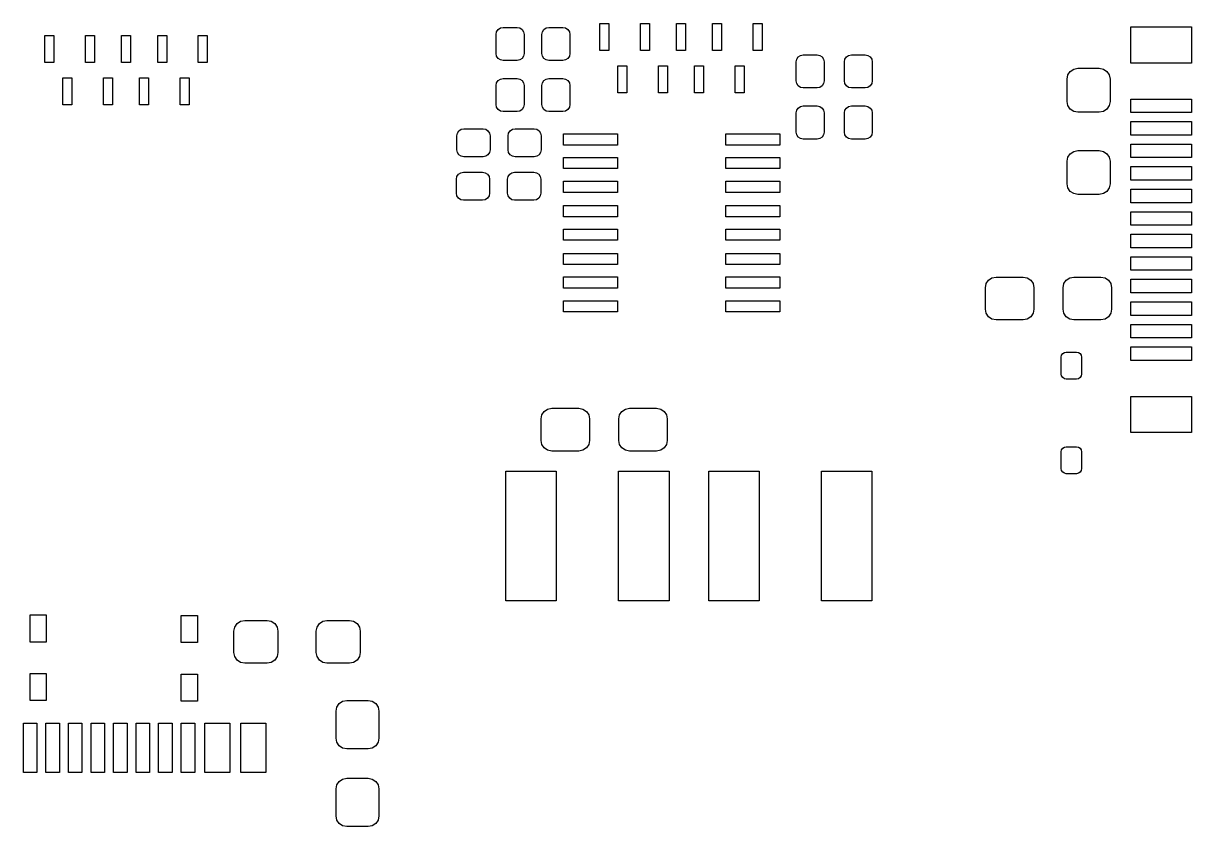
# Model space of a CAD drawing. Header units: millimetres. Extents: x 87.8 to 139.8, y -83.8 to -63.
# Drawn here: x 113.92 to 139.83, y -80.81 to -62.98 of the extents above; entities that cross this region are included whole.
import ezdxf

# ---------------------------------------------------------------- set-up
doc = ezdxf.new("R2010")
doc.units = ezdxf.units.MM
doc.layers.add('F.Paste', color=253, linetype='CONTINUOUS', true_color=0xb4a09a)

msp = doc.modelspace()

# ---------------------------------------------------------------- linework, layer by layer
at = {"layer": 'F.Paste', "linetype": 'CONTINUOUS'}
for p, q in [((124.404, -63.228), (124.415799, -63.168684)), ((124.415799, -63.168684), (124.449398, -63.118398)), ((124.449398, -63.118398), (124.499684, -63.084799)), ((124.499684, -63.084799), (124.559, -63.073)), ((124.559, -63.073), (124.869, -63.073)), ((124.869, -63.073), (124.928316, -63.084799)), ((124.928316, -63.084799), (124.978602, -63.118398)), ((124.978602, -63.118398), (125.012201, -63.168684)), ((125.012201, -63.168684), (125.024, -63.228)), ((125.42, -63.228), (125.431799, -63.168684)), ((125.431799, -63.168684), (125.465398, -63.118398)), ((125.465398, -63.118398), (125.515684, -63.084799)), ((125.515684, -63.084799), (125.575, -63.073)), ((125.575, -63.073), (125.885, -63.073)), ((125.885, -63.073), (125.944316, -63.084799)), ((125.944316, -63.084799), (125.994602, -63.118398)), ((125.994602, -63.118398), (126.028201, -63.168684)), ((126.028201, -63.168684), (126.04, -63.228)), ((126.705, -63.584), (126.705, -62.984)), ((126.705, -62.984), (126.905, -62.984)), ((126.905, -62.984), (126.905, -63.584)), ((127.605, -63.584), (127.605, -62.984)), ((127.605, -62.984), (127.805, -62.984)), ((127.805, -62.984), (127.805, -63.584)), ((128.405, -63.584), (128.405, -62.984)), ((128.405, -62.984), (128.605, -62.984)), ((128.605, -62.984), (128.605, -63.584)), ((129.205, -63.584), (129.205, -62.984)), ((129.205, -62.984), (129.405, -62.984)), ((129.405, -62.984), (129.405, -63.584)), ((130.105, -63.584), (130.105, -62.984)), ((130.105, -62.984), (130.305, -62.984)), ((130.305, -62.984), (130.305, -63.584)), ((138.476, -63.864), (138.476, -63.064)), ((138.476, -63.064), (139.826, -63.064)), ((139.826, -63.064), (139.826, -63.864)), ((114.4, -63.85), (114.4, -63.25)), ((114.4, -63.25), (114.6, -63.25)), ((114.6, -63.25), (114.6, -63.85)), ((115.3, -63.85), (115.3, -63.25)), ((115.3, -63.25), (115.5, -63.25)), ((115.5, -63.25), (115.5, -63.85)), ((116.1, -63.85), (116.1, -63.25)), ((116.1, -63.25), (116.3, -63.25)), ((116.3, -63.25), (116.3, -63.85)), ((116.9, -63.85), (116.9, -63.25)), ((116.9, -63.25), (117.1, -63.25)), ((117.1, -63.25), (117.1, -63.85)), ((117.8, -63.85), (117.8, -63.25)), ((117.8, -63.25), (118, -63.25)), ((118, -63.25), (118, -63.85)), ((124.404, -63.653), (124.404, -63.228)), ((125.024, -63.228), (125.024, -63.653)), ((125.42, -63.653), (125.42, -63.228)), ((126.04, -63.228), (126.04, -63.653)), ((124.415799, -63.712316), (124.404, -63.653)), ((124.449398, -63.762602), (124.415799, -63.712316)), ((125.012201, -63.712316), (124.978602, -63.762602)), ((125.024, -63.653), (125.012201, -63.712316)), ((125.431799, -63.712316), (125.42, -63.653)), ((125.465398, -63.762602), (125.431799, -63.712316)), ((126.028201, -63.712316), (125.994602, -63.762602)), ((126.04, -63.653), (126.028201, -63.712316)), ((126.905, -63.584), (126.705, -63.584)), ((127.805, -63.584), (127.605, -63.584)), ((128.605, -63.584), (128.405, -63.584)), ((129.405, -63.584), (129.205, -63.584)), ((130.305, -63.584), (130.105, -63.584)), ((131.104198, -63.727998), (131.154484, -63.694399)), ((131.154484, -63.694399), (131.2138, -63.6826)), ((131.2138, -63.6826), (131.5238, -63.6826)), ((131.5238, -63.6826), (131.583116, -63.694399)), ((131.583116, -63.694399), (131.633402, -63.727998)), ((132.170998, -63.727998), (132.221284, -63.694399)), ((132.221284, -63.694399), (132.2806, -63.6826)), ((132.2806, -63.6826), (132.5906, -63.6826)), ((132.5906, -63.6826), (132.649916, -63.694399)), ((132.649916, -63.694399), (132.700202, -63.727998)), ((114.6, -63.85), (114.4, -63.85)), ((115.5, -63.85), (115.3, -63.85)), ((116.3, -63.85), (116.1, -63.85)), ((117.1, -63.85), (116.9, -63.85)), ((118, -63.85), (117.8, -63.85)), ((124.499684, -63.796201), (124.449398, -63.762602)), ((124.559, -63.808), (124.499684, -63.796201)), ((124.869, -63.808), (124.559, -63.808)), ((124.928316, -63.796201), (124.869, -63.808)), ((124.978602, -63.762602), (124.928316, -63.796201)), ((125.515684, -63.796201), (125.465398, -63.762602)), ((125.575, -63.808), (125.515684, -63.796201)), ((125.885, -63.808), (125.575, -63.808)), ((125.944316, -63.796201), (125.885, -63.808)), ((125.994602, -63.762602), (125.944316, -63.796201)), ((127.105, -64.524), (127.105, -63.924)), ((127.105, -63.924), (127.305, -63.924)), ((127.305, -63.924), (127.305, -64.524)), ((128.005, -64.524), (128.005, -63.924)), ((128.005, -63.924), (128.205, -63.924)), ((128.205, -63.924), (128.205, -64.524)), ((128.805, -64.524), (128.805, -63.924)), ((128.805, -63.924), (129.005, -63.924)), ((129.005, -63.924), (129.005, -64.524)), ((129.705, -64.524), (129.705, -63.924)), ((129.705, -63.924), (129.905, -63.924)), ((129.905, -63.924), (129.905, -64.524)), ((131.0588, -63.8376), (131.070599, -63.778284)), ((131.0588, -64.2626), (131.0588, -63.8376)), ((131.070599, -63.778284), (131.104198, -63.727998)), ((131.633402, -63.727998), (131.667001, -63.778284)), ((131.667001, -63.778284), (131.6788, -63.8376)), ((131.6788, -63.8376), (131.6788, -64.2626)), ((132.1256, -63.8376), (132.137399, -63.778284)), ((132.1256, -64.2626), (132.1256, -63.8376)), ((132.137399, -63.778284), (132.170998, -63.727998)), ((132.700202, -63.727998), (132.733801, -63.778284)), ((132.733801, -63.778284), (132.7456, -63.8376)), ((132.7456, -63.8376), (132.7456, -64.2626)), ((137.212613, -63.999579), (137.3035, -63.9815)), ((137.3035, -63.9815), (137.7785, -63.9815)), ((137.7785, -63.9815), (137.869387, -63.999579)), ((139.826, -63.864), (138.476, -63.864)), ((114.8, -64.79), (114.8, -64.19)), ((114.8, -64.19), (115, -64.19)), ((115, -64.19), (115, -64.79)), ((115.7, -64.79), (115.7, -64.19)), ((115.7, -64.19), (115.9, -64.19)), ((115.9, -64.19), (115.9, -64.79)), ((116.5, -64.79), (116.5, -64.19)), ((116.5, -64.19), (116.7, -64.19)), ((116.7, -64.19), (116.7, -64.79)), ((117.4, -64.79), (117.4, -64.19)), ((117.4, -64.19), (117.6, -64.19)), ((117.6, -64.19), (117.6, -64.79)), ((124.449398, -64.253398), (124.499684, -64.219799)), ((124.499684, -64.219799), (124.559, -64.208)), ((124.559, -64.208), (124.869, -64.208)), ((124.869, -64.208), (124.928316, -64.219799)), ((124.928316, -64.219799), (124.978602, -64.253398)), ((125.465398, -64.253398), (125.515684, -64.219799)), ((125.515684, -64.219799), (125.575, -64.208)), ((125.575, -64.208), (125.885, -64.208)), ((125.885, -64.208), (125.944316, -64.219799)), ((125.944316, -64.219799), (125.994602, -64.253398)), ((137.066, -64.219), (137.084079, -64.128113)), ((137.066, -64.719), (137.066, -64.219)), ((137.084079, -64.128113), (137.135562, -64.051062)), ((137.135562, -64.051062), (137.212613, -63.999579)), ((137.869387, -63.999579), (137.946438, -64.051062)), ((137.946438, -64.051062), (137.997921, -64.128113)), ((137.997921, -64.128113), (138.016, -64.219)), ((138.016, -64.219), (138.016, -64.719)), ((124.404, -64.363), (124.415799, -64.303684)), ((124.404, -64.788), (124.404, -64.363)), ((124.415799, -64.303684), (124.449398, -64.253398)), ((124.978602, -64.253398), (125.012201, -64.303684)), ((125.012201, -64.303684), (125.024, -64.363)), ((125.024, -64.363), (125.024, -64.788)), ((125.42, -64.363), (125.431799, -64.303684)), ((125.42, -64.788), (125.42, -64.363)), ((125.431799, -64.303684), (125.465398, -64.253398)), ((125.994602, -64.253398), (126.028201, -64.303684)), ((126.028201, -64.303684), (126.04, -64.363)), ((126.04, -64.363), (126.04, -64.788)), ((131.070599, -64.321916), (131.0588, -64.2626)), ((131.104198, -64.372202), (131.070599, -64.321916)), ((131.154484, -64.405801), (131.104198, -64.372202)), ((131.2138, -64.4176), (131.154484, -64.405801)), ((131.5238, -64.4176), (131.2138, -64.4176)), ((131.583116, -64.405801), (131.5238, -64.4176)), ((131.633402, -64.372202), (131.583116, -64.405801)), ((131.667001, -64.321916), (131.633402, -64.372202)), ((131.6788, -64.2626), (131.667001, -64.321916)), ((132.137399, -64.321916), (132.1256, -64.2626)), ((132.170998, -64.372202), (132.137399, -64.321916)), ((132.221284, -64.405801), (132.170998, -64.372202)), ((132.2806, -64.4176), (132.221284, -64.405801)), ((132.5906, -64.4176), (132.2806, -64.4176)), ((132.649916, -64.405801), (132.5906, -64.4176)), ((132.700202, -64.372202), (132.649916, -64.405801)), ((132.733801, -64.321916), (132.700202, -64.372202)), ((132.7456, -64.2626), (132.733801, -64.321916)), ((127.305, -64.524), (127.105, -64.524)), ((128.205, -64.524), (128.005, -64.524)), ((129.005, -64.524), (128.805, -64.524)), ((129.905, -64.524), (129.705, -64.524)), ((137.084079, -64.809887), (137.066, -64.719)), ((138.016, -64.719), (137.997921, -64.809887)), ((138.476, -64.964), (138.476, -64.664)), ((138.476, -64.664), (139.826, -64.664)), ((139.826, -64.664), (139.826, -64.964)), ((115, -64.79), (114.8, -64.79)), ((115.9, -64.79), (115.7, -64.79)), ((116.7, -64.79), (116.5, -64.79)), ((117.6, -64.79), (117.4, -64.79)), ((124.415799, -64.847316), (124.404, -64.788)), ((124.449398, -64.897602), (124.415799, -64.847316)), ((124.499684, -64.931201), (124.449398, -64.897602)), ((124.559, -64.943), (124.499684, -64.931201)), ((124.869, -64.943), (124.559, -64.943)), ((124.928316, -64.931201), (124.869, -64.943)), ((124.978602, -64.897602), (124.928316, -64.931201)), ((125.012201, -64.847316), (124.978602, -64.897602)), ((125.024, -64.788), (125.012201, -64.847316)), ((125.431799, -64.847316), (125.42, -64.788)), ((125.465398, -64.897602), (125.431799, -64.847316)), ((125.515684, -64.931201), (125.465398, -64.897602)), ((125.575, -64.943), (125.515684, -64.931201)), ((125.885, -64.943), (125.575, -64.943)), ((125.944316, -64.931201), (125.885, -64.943)), ((125.994602, -64.897602), (125.944316, -64.931201)), ((126.028201, -64.847316), (125.994602, -64.897602)), ((126.04, -64.788), (126.028201, -64.847316)), ((131.0588, -64.9726), (131.070599, -64.913284)), ((131.0588, -65.3976), (131.0588, -64.9726)), ((131.070599, -64.913284), (131.104198, -64.862998)), ((131.104198, -64.862998), (131.154484, -64.829399)), ((131.154484, -64.829399), (131.2138, -64.8176)), ((131.2138, -64.8176), (131.5238, -64.8176)), ((131.5238, -64.8176), (131.583116, -64.829399)), ((131.583116, -64.829399), (131.633402, -64.862998)), ((131.633402, -64.862998), (131.667001, -64.913284)), ((131.667001, -64.913284), (131.6788, -64.9726)), ((131.6788, -64.9726), (131.6788, -65.3976)), ((132.1256, -64.9726), (132.137399, -64.913284)), ((132.1256, -65.3976), (132.1256, -64.9726)), ((132.137399, -64.913284), (132.170998, -64.862998)), ((132.170998, -64.862998), (132.221284, -64.829399)), ((132.221284, -64.829399), (132.2806, -64.8176)), ((132.2806, -64.8176), (132.5906, -64.8176)), ((132.5906, -64.8176), (132.649916, -64.829399)), ((132.649916, -64.829399), (132.700202, -64.862998)), ((132.700202, -64.862998), (132.733801, -64.913284)), ((132.733801, -64.913284), (132.7456, -64.9726)), ((132.7456, -64.9726), (132.7456, -65.3976)), ((137.135562, -64.886938), (137.084079, -64.809887)), ((137.212613, -64.938421), (137.135562, -64.886938)), ((137.3035, -64.9565), (137.212613, -64.938421)), ((137.7785, -64.9565), (137.3035, -64.9565)), ((137.869387, -64.938421), (137.7785, -64.9565)), ((137.946438, -64.886938), (137.869387, -64.938421)), ((137.997921, -64.809887), (137.946438, -64.886938)), ((139.826, -64.964), (138.476, -64.964)), ((138.476, -65.464), (138.476, -65.164)), ((138.476, -65.164), (139.826, -65.164)), ((139.826, -65.164), (139.826, -65.464)), ((123.5337, -65.4786), (123.545499, -65.419284)), ((123.5337, -65.7886), (123.5337, -65.4786)), ((123.545499, -65.419284), (123.579098, -65.368998)), ((123.579098, -65.368998), (123.629384, -65.335399)), ((123.629384, -65.335399), (123.6887, -65.3236)), ((123.6887, -65.3236), (124.1137, -65.3236)), ((124.1137, -65.3236), (124.173016, -65.335399)), ((124.173016, -65.335399), (124.223302, -65.368998)), ((124.223302, -65.368998), (124.256901, -65.419284)), ((124.256901, -65.419284), (124.2687, -65.4786)), ((124.2687, -65.4786), (124.2687, -65.7886)), ((124.6687, -65.4786), (124.680499, -65.419284)), ((124.6687, -65.7886), (124.6687, -65.4786)), ((124.680499, -65.419284), (124.714098, -65.368998)), ((124.714098, -65.368998), (124.764384, -65.335399)), ((124.764384, -65.335399), (124.8237, -65.3236)), ((124.8237, -65.3236), (125.2487, -65.3236)), ((125.2487, -65.3236), (125.308016, -65.335399)), ((125.308016, -65.335399), (125.358302, -65.368998)), ((125.358302, -65.368998), (125.391901, -65.419284)), ((125.391901, -65.419284), (125.4037, -65.4786)), ((125.4037, -65.4786), (125.4037, -65.7886)), ((125.8954, -65.6882), (125.8954, -65.4382)), ((125.8954, -65.4382), (127.0954, -65.4382)), ((127.0954, -65.4382), (127.0954, -65.6882)), ((129.4954, -65.6882), (129.4954, -65.4382)), ((129.4954, -65.4382), (130.6954, -65.4382)), ((130.6954, -65.4382), (130.6954, -65.6882)), ((131.070599, -65.456916), (131.0588, -65.3976)), ((131.104198, -65.507202), (131.070599, -65.456916)), ((131.154484, -65.540801), (131.104198, -65.507202)), ((131.633402, -65.507202), (131.583116, -65.540801)), ((131.667001, -65.456916), (131.633402, -65.507202)), ((131.6788, -65.3976), (131.667001, -65.456916)), ((132.137399, -65.456916), (132.1256, -65.3976)), ((132.170998, -65.507202), (132.137399, -65.456916)), ((132.221284, -65.540801), (132.170998, -65.507202)), ((132.700202, -65.507202), (132.649916, -65.540801)), ((132.733801, -65.456916), (132.700202, -65.507202)), ((132.7456, -65.3976), (132.733801, -65.456916)), ((139.826, -65.464), (138.476, -65.464)), ((123.545499, -65.847916), (123.5337, -65.7886)), ((124.2687, -65.7886), (124.256901, -65.847916)), ((124.680499, -65.847916), (124.6687, -65.7886)), ((125.4037, -65.7886), (125.391901, -65.847916)), ((127.0954, -65.6882), (125.8954, -65.6882)), ((130.6954, -65.6882), (129.4954, -65.6882)), ((131.2138, -65.5526), (131.154484, -65.540801)), ((131.5238, -65.5526), (131.2138, -65.5526)), ((131.583116, -65.540801), (131.5238, -65.5526)), ((132.2806, -65.5526), (132.221284, -65.540801)), ((132.5906, -65.5526), (132.2806, -65.5526)), ((132.649916, -65.540801), (132.5906, -65.5526)), ((138.476, -65.964), (138.476, -65.664)), ((138.476, -65.664), (139.826, -65.664)), ((139.826, -65.664), (139.826, -65.964)), ((123.579098, -65.898202), (123.545499, -65.847916)), ((123.629384, -65.931801), (123.579098, -65.898202)), ((123.6887, -65.9436), (123.629384, -65.931801)), ((124.1137, -65.9436), (123.6887, -65.9436)), ((124.173016, -65.931801), (124.1137, -65.9436)), ((124.223302, -65.898202), (124.173016, -65.931801)), ((124.256901, -65.847916), (124.223302, -65.898202)), ((124.714098, -65.898202), (124.680499, -65.847916)), ((124.764384, -65.931801), (124.714098, -65.898202)), ((124.8237, -65.9436), (124.764384, -65.931801)), ((125.2487, -65.9436), (124.8237, -65.9436)), ((125.308016, -65.931801), (125.2487, -65.9436)), ((125.358302, -65.898202), (125.308016, -65.931801)), ((125.391901, -65.847916), (125.358302, -65.898202)), ((125.8954, -66.2082), (125.8954, -65.9582)), ((125.8954, -65.9582), (127.0954, -65.9582)), ((127.0954, -65.9582), (127.0954, -66.2082)), ((129.4954, -66.2082), (129.4954, -65.9582)), ((129.4954, -65.9582), (130.6954, -65.9582)), ((130.6954, -65.9582), (130.6954, -66.2082)), ((137.066, -66.044), (137.084079, -65.953113)), ((137.066, -66.544), (137.066, -66.044)), ((137.084079, -65.953113), (137.135562, -65.876062)), ((137.135562, -65.876062), (137.212613, -65.824579)), ((137.212613, -65.824579), (137.3035, -65.8065)), ((137.3035, -65.8065), (137.7785, -65.8065)), ((137.7785, -65.8065), (137.869387, -65.824579)), ((137.869387, -65.824579), (137.946438, -65.876062)), ((137.946438, -65.876062), (137.997921, -65.953113)), ((137.997921, -65.953113), (138.016, -66.044)), ((138.016, -66.044), (138.016, -66.544)), ((139.826, -65.964), (138.476, -65.964)), ((123.570398, -66.334198), (123.620684, -66.300599)), ((123.620684, -66.300599), (123.68, -66.2888)), ((123.68, -66.2888), (124.105, -66.2888)), ((124.105, -66.2888), (124.164316, -66.300599)), ((124.164316, -66.300599), (124.214602, -66.334198)), ((124.705398, -66.334198), (124.755684, -66.300599)), ((124.755684, -66.300599), (124.815, -66.2888)), ((124.815, -66.2888), (125.24, -66.2888)), ((125.24, -66.2888), (125.299316, -66.300599)), ((125.299316, -66.300599), (125.349602, -66.334198)), ((127.0954, -66.2082), (125.8954, -66.2082)), ((130.6954, -66.2082), (129.4954, -66.2082)), ((138.476, -66.464), (138.476, -66.164)), ((138.476, -66.164), (139.826, -66.164)), ((139.826, -66.164), (139.826, -66.464)), ((123.525, -66.4438), (123.536799, -66.384484)), ((123.525, -66.7538), (123.525, -66.4438)), ((123.536799, -66.384484), (123.570398, -66.334198)), ((124.214602, -66.334198), (124.248201, -66.384484)), ((124.248201, -66.384484), (124.26, -66.4438)), ((124.26, -66.4438), (124.26, -66.7538)), ((124.66, -66.4438), (124.671799, -66.384484)), ((124.66, -66.7538), (124.66, -66.4438)), ((124.671799, -66.384484), (124.705398, -66.334198)), ((125.349602, -66.334198), (125.383201, -66.384484)), ((125.383201, -66.384484), (125.395, -66.4438)), ((125.395, -66.4438), (125.395, -66.7538)), ((125.8954, -66.7382), (125.8954, -66.4882)), ((125.8954, -66.4882), (127.0954, -66.4882)), ((127.0954, -66.4882), (127.0954, -66.7382)), ((129.4954, -66.7382), (129.4954, -66.4882)), ((129.4954, -66.4882), (130.6954, -66.4882)), ((130.6954, -66.4882), (130.6954, -66.7382)), ((137.084079, -66.634887), (137.066, -66.544)), ((138.016, -66.544), (137.997921, -66.634887)), ((139.826, -66.464), (138.476, -66.464)), ((123.536799, -66.813116), (123.525, -66.7538)), ((123.570398, -66.863402), (123.536799, -66.813116)), ((124.248201, -66.813116), (124.214602, -66.863402)), ((124.26, -66.7538), (124.248201, -66.813116)), ((124.671799, -66.813116), (124.66, -66.7538)), ((124.705398, -66.863402), (124.671799, -66.813116)), ((125.383201, -66.813116), (125.349602, -66.863402)), ((125.395, -66.7538), (125.383201, -66.813116)), ((127.0954, -66.7382), (125.8954, -66.7382)), ((130.6954, -66.7382), (129.4954, -66.7382)), ((137.135562, -66.711938), (137.084079, -66.634887)), ((137.212613, -66.763421), (137.135562, -66.711938)), ((137.3035, -66.7815), (137.212613, -66.763421)), ((137.7785, -66.7815), (137.3035, -66.7815)), ((137.869387, -66.763421), (137.7785, -66.7815)), ((137.946438, -66.711938), (137.869387, -66.763421)), ((137.997921, -66.634887), (137.946438, -66.711938)), ((138.476, -66.964), (138.476, -66.664)), ((138.476, -66.664), (139.826, -66.664)), ((139.826, -66.664), (139.826, -66.964)), ((123.620684, -66.897001), (123.570398, -66.863402)), ((123.68, -66.9088), (123.620684, -66.897001)), ((124.105, -66.9088), (123.68, -66.9088)), ((124.164316, -66.897001), (124.105, -66.9088)), ((124.214602, -66.863402), (124.164316, -66.897001)), ((124.755684, -66.897001), (124.705398, -66.863402)), ((124.815, -66.9088), (124.755684, -66.897001)), ((125.24, -66.9088), (124.815, -66.9088)), ((125.299316, -66.897001), (125.24, -66.9088)), ((125.349602, -66.863402), (125.299316, -66.897001)), ((125.8954, -67.2782), (125.8954, -67.0282)), ((125.8954, -67.0282), (127.0954, -67.0282)), ((127.0954, -67.0282), (127.0954, -67.2782)), ((129.4954, -67.2782), (129.4954, -67.0282)), ((129.4954, -67.0282), (130.6954, -67.0282)), ((130.6954, -67.0282), (130.6954, -67.2782)), ((139.826, -66.964), (138.476, -66.964)), ((127.0954, -67.2782), (125.8954, -67.2782)), ((130.6954, -67.2782), (129.4954, -67.2782)), ((138.476, -67.464), (138.476, -67.164)), ((138.476, -67.164), (139.826, -67.164)), ((139.826, -67.164), (139.826, -67.464)), ((125.8954, -67.7982), (125.8954, -67.5482)), ((125.8954, -67.5482), (127.0954, -67.5482)), ((127.0954, -67.5482), (127.0954, -67.7982)), ((129.4954, -67.7982), (129.4954, -67.5482)), ((129.4954, -67.5482), (130.6954, -67.5482)), ((130.6954, -67.5482), (130.6954, -67.7982)), ((139.826, -67.464), (138.476, -67.464)), ((127.0954, -67.7982), (125.8954, -67.7982)), ((130.6954, -67.7982), (129.4954, -67.7982)), ((138.476, -67.964), (138.476, -67.664)), ((138.476, -67.664), (139.826, -67.664)), ((139.826, -67.664), (139.826, -67.964)), ((125.8954, -68.3382), (125.8954, -68.0882)), ((125.8954, -68.0882), (127.0954, -68.0882)), ((127.0954, -68.0882), (127.0954, -68.3382)), ((129.4954, -68.3382), (129.4954, -68.0882)), ((129.4954, -68.0882), (130.6954, -68.0882)), ((130.6954, -68.0882), (130.6954, -68.3382)), ((139.826, -67.964), (138.476, -67.964)), ((127.0954, -68.3382), (125.8954, -68.3382)), ((130.6954, -68.3382), (129.4954, -68.3382)), ((138.476, -68.464), (138.476, -68.164)), ((138.476, -68.164), (139.826, -68.164)), ((139.826, -68.164), (139.826, -68.464)), ((125.8954, -68.8582), (125.8954, -68.6082)), ((125.8954, -68.6082), (127.0954, -68.6082)), ((127.0954, -68.6082), (127.0954, -68.8582)), ((129.4954, -68.8582), (129.4954, -68.6082)), ((129.4954, -68.6082), (130.6954, -68.6082)), ((130.6954, -68.6082), (130.6954, -68.8582)), ((135.321562, -68.682562), (135.398613, -68.631079)), ((135.398613, -68.631079), (135.4895, -68.613)), ((135.4895, -68.613), (136.0895, -68.613)), ((136.0895, -68.613), (136.180387, -68.631079)), ((136.180387, -68.631079), (136.257438, -68.682562)), ((137.046562, -68.682562), (137.123613, -68.631079)), ((137.123613, -68.631079), (137.2145, -68.613)), ((137.2145, -68.613), (137.8145, -68.613)), ((137.8145, -68.613), (137.905387, -68.631079)), ((137.905387, -68.631079), (137.982438, -68.682562)), ((139.826, -68.464), (138.476, -68.464)), ((127.0954, -68.8582), (125.8954, -68.8582)), ((130.6954, -68.8582), (129.4954, -68.8582)), ((135.252, -68.8505), (135.270079, -68.759613)), ((135.252, -69.3255), (135.252, -68.8505)), ((135.270079, -68.759613), (135.321562, -68.682562)), ((136.257438, -68.682562), (136.308921, -68.759613)), ((136.308921, -68.759613), (136.327, -68.8505)), ((136.327, -68.8505), (136.327, -69.3255)), ((136.977, -68.8505), (136.995079, -68.759613)), ((136.977, -69.3255), (136.977, -68.8505)), ((136.995079, -68.759613), (137.046562, -68.682562)), ((137.982438, -68.682562), (138.033921, -68.759613)), ((138.033921, -68.759613), (138.052, -68.8505)), ((138.052, -68.8505), (138.052, -69.3255)), ((138.476, -68.964), (138.476, -68.664)), ((138.476, -68.664), (139.826, -68.664)), ((139.826, -68.664), (139.826, -68.964)), ((125.8954, -69.3882), (125.8954, -69.1382)), ((125.8954, -69.1382), (127.0954, -69.1382)), ((127.0954, -69.1382), (127.0954, -69.3882)), ((129.4954, -69.3882), (129.4954, -69.1382)), ((129.4954, -69.1382), (130.6954, -69.1382)), ((130.6954, -69.1382), (130.6954, -69.3882)), ((139.826, -68.964), (138.476, -68.964)), ((127.0954, -69.3882), (125.8954, -69.3882)), ((130.6954, -69.3882), (129.4954, -69.3882)), ((135.270079, -69.416387), (135.252, -69.3255)), ((135.321562, -69.493438), (135.270079, -69.416387)), ((136.308921, -69.416387), (136.257438, -69.493438)), ((136.327, -69.3255), (136.308921, -69.416387)), ((136.995079, -69.416387), (136.977, -69.3255)), ((137.046562, -69.493438), (136.995079, -69.416387)), ((138.033921, -69.416387), (137.982438, -69.493438)), ((138.052, -69.3255), (138.033921, -69.416387)), ((138.476, -69.464), (138.476, -69.164)), ((138.476, -69.164), (139.826, -69.164)), ((139.826, -69.164), (139.826, -69.464)), ((135.398613, -69.544921), (135.321562, -69.493438)), ((135.4895, -69.563), (135.398613, -69.544921)), ((136.0895, -69.563), (135.4895, -69.563)), ((136.180387, -69.544921), (136.0895, -69.563)), ((136.257438, -69.493438), (136.180387, -69.544921)), ((137.123613, -69.544921), (137.046562, -69.493438)), ((137.2145, -69.563), (137.123613, -69.544921)), ((137.8145, -69.563), (137.2145, -69.563)), ((137.905387, -69.544921), (137.8145, -69.563)), ((137.982438, -69.493438), (137.905387, -69.544921)), ((139.826, -69.464), (138.476, -69.464)), ((138.476, -69.964), (138.476, -69.664)), ((138.476, -69.664), (139.826, -69.664)), ((139.826, -69.664), (139.826, -69.964)), ((139.826, -69.964), (138.476, -69.964)), ((138.476, -70.464), (138.476, -70.164)), ((138.476, -70.164), (139.826, -70.164)), ((139.826, -70.164), (139.826, -70.464)), ((136.935, -70.3905), (136.943564, -70.347448)), ((136.935, -70.7655), (136.935, -70.3905)), ((136.943564, -70.347448), (136.96795, -70.31095)), ((136.96795, -70.31095), (137.004448, -70.286564)), ((137.004448, -70.286564), (137.0475, -70.278)), ((137.0475, -70.278), (137.2725, -70.278)), ((137.2725, -70.278), (137.315552, -70.286564)), ((137.315552, -70.286564), (137.35205, -70.31095)), ((137.35205, -70.31095), (137.376436, -70.347448)), ((137.376436, -70.347448), (137.385, -70.3905)), ((137.385, -70.3905), (137.385, -70.7655)), ((139.826, -70.464), (138.476, -70.464)), ((136.943564, -70.808552), (136.935, -70.7655)), ((136.96795, -70.84505), (136.943564, -70.808552)), ((137.004448, -70.869436), (136.96795, -70.84505)), ((137.0475, -70.878), (137.004448, -70.869436)), ((137.2725, -70.878), (137.0475, -70.878)), ((137.315552, -70.869436), (137.2725, -70.878)), ((137.35205, -70.84505), (137.315552, -70.869436)), ((137.376436, -70.808552), (137.35205, -70.84505)), ((137.385, -70.7655), (137.376436, -70.808552)), ((138.476, -72.064), (138.476, -71.264)), ((138.476, -71.264), (139.826, -71.264)), ((139.826, -71.264), (139.826, -72.064)), ((125.4, -71.7625), (125.418079, -71.671613)), ((125.418079, -71.671613), (125.469562, -71.594562)), ((125.469562, -71.594562), (125.546613, -71.543079)), ((125.546613, -71.543079), (125.6375, -71.525)), ((125.6375, -71.525), (126.2375, -71.525)), ((126.2375, -71.525), (126.328387, -71.543079)), ((126.328387, -71.543079), (126.405438, -71.594562)), ((126.405438, -71.594562), (126.456921, -71.671613)), ((126.456921, -71.671613), (126.475, -71.7625)), ((127.125, -71.7625), (127.143079, -71.671613)), ((127.143079, -71.671613), (127.194562, -71.594562)), ((127.194562, -71.594562), (127.271613, -71.543079)), ((127.271613, -71.543079), (127.3625, -71.525)), ((127.3625, -71.525), (127.9625, -71.525)), ((127.9625, -71.525), (128.053387, -71.543079)), ((128.053387, -71.543079), (128.130438, -71.594562)), ((128.130438, -71.594562), (128.181921, -71.671613)), ((128.181921, -71.671613), (128.2, -71.7625)), ((125.4, -72.2375), (125.4, -71.7625)), ((126.475, -71.7625), (126.475, -72.2375)), ((127.125, -72.2375), (127.125, -71.7625)), ((128.2, -71.7625), (128.2, -72.2375)), ((125.418079, -72.328387), (125.4, -72.2375)), ((126.475, -72.2375), (126.456921, -72.328387)), ((127.143079, -72.328387), (127.125, -72.2375)), ((128.2, -72.2375), (128.181921, -72.328387)), ((139.826, -72.064), (138.476, -72.064)), ((125.469562, -72.405438), (125.418079, -72.328387)), ((125.546613, -72.456921), (125.469562, -72.405438)), ((125.6375, -72.475), (125.546613, -72.456921)), ((126.2375, -72.475), (125.6375, -72.475)), ((126.328387, -72.456921), (126.2375, -72.475)), ((126.405438, -72.405438), (126.328387, -72.456921)), ((126.456921, -72.328387), (126.405438, -72.405438)), ((127.194562, -72.405438), (127.143079, -72.328387)), ((127.271613, -72.456921), (127.194562, -72.405438)), ((127.3625, -72.475), (127.271613, -72.456921)), ((127.9625, -72.475), (127.3625, -72.475)), ((128.053387, -72.456921), (127.9625, -72.475)), ((128.130438, -72.405438), (128.053387, -72.456921)), ((128.181921, -72.328387), (128.130438, -72.405438)), ((136.935, -72.4905), (136.943564, -72.447448)), ((136.935, -72.8655), (136.935, -72.4905)), ((136.943564, -72.447448), (136.96795, -72.41095)), ((136.96795, -72.41095), (137.004448, -72.386564)), ((137.004448, -72.386564), (137.0475, -72.378)), ((137.0475, -72.378), (137.2725, -72.378)), ((137.2725, -72.378), (137.315552, -72.386564)), ((137.315552, -72.386564), (137.35205, -72.41095)), ((137.35205, -72.41095), (137.376436, -72.447448)), ((137.376436, -72.447448), (137.385, -72.4905)), ((137.385, -72.4905), (137.385, -72.8655)), ((124.618, -75.8), (124.618, -72.92)), ((124.618, -72.92), (125.738, -72.92)), ((125.738, -72.92), (125.738, -75.8)), ((127.118, -75.8), (127.118, -72.92)), ((127.118, -72.92), (128.238, -72.92)), ((128.238, -72.92), (128.238, -75.8)), ((129.118, -75.8), (129.118, -72.92)), ((129.118, -72.92), (130.238, -72.92)), ((130.238, -72.92), (130.238, -75.8)), ((131.618, -75.8), (131.618, -72.92)), ((131.618, -72.92), (132.738, -72.92)), ((132.738, -72.92), (132.738, -75.8)), ((136.943564, -72.908552), (136.935, -72.8655)), ((136.96795, -72.94505), (136.943564, -72.908552)), ((137.004448, -72.969436), (136.96795, -72.94505)), ((137.0475, -72.978), (137.004448, -72.969436)), ((137.2725, -72.978), (137.0475, -72.978)), ((137.315552, -72.969436), (137.2725, -72.978)), ((137.35205, -72.94505), (137.315552, -72.969436)), ((137.376436, -72.908552), (137.35205, -72.94505)), ((137.385, -72.8655), (137.376436, -72.908552)), ((125.738, -75.8), (124.618, -75.8)), ((128.238, -75.8), (127.118, -75.8)), ((130.238, -75.8), (129.118, -75.8)), ((132.738, -75.8), (131.618, -75.8)), ((114.07, -76.7125), (114.07, -76.1125)), ((114.07, -76.1125), (114.43, -76.1125)), ((114.43, -76.1125), (114.43, -76.7125)), ((117.419999, -76.724), (117.419999, -76.124)), ((117.419999, -76.124), (117.779999, -76.124)), ((117.779999, -76.124), (117.779999, -76.724)), ((118.5915, -76.4705), (118.609579, -76.379613)), ((118.609579, -76.379613), (118.661062, -76.302562)), ((118.661062, -76.302562), (118.738113, -76.251079)), ((118.738113, -76.251079), (118.829, -76.233)), ((118.829, -76.233), (119.329, -76.233)), ((119.329, -76.233), (119.419887, -76.251079)), ((119.419887, -76.251079), (119.496938, -76.302562)), ((119.496938, -76.302562), (119.548421, -76.379613)), ((119.548421, -76.379613), (119.5665, -76.4705)), ((120.4165, -76.4705), (120.434579, -76.379613)), ((120.434579, -76.379613), (120.486062, -76.302562)), ((120.486062, -76.302562), (120.563113, -76.251079)), ((120.563113, -76.251079), (120.654, -76.233)), ((120.654, -76.233), (121.154, -76.233)), ((121.154, -76.233), (121.244887, -76.251079)), ((121.244887, -76.251079), (121.321938, -76.302562)), ((121.321938, -76.302562), (121.373421, -76.379613)), ((121.373421, -76.379613), (121.3915, -76.4705)), ((118.5915, -76.9455), (118.5915, -76.4705)), ((119.5665, -76.4705), (119.5665, -76.9455)), ((120.4165, -76.9455), (120.4165, -76.4705)), ((121.3915, -76.4705), (121.3915, -76.9455)), ((114.43, -76.7125), (114.07, -76.7125)), ((117.779999, -76.724), (117.419999, -76.724)), ((118.609579, -77.036387), (118.5915, -76.9455)), ((118.661062, -77.113438), (118.609579, -77.036387)), ((118.738113, -77.164921), (118.661062, -77.113438)), ((118.829, -77.183), (118.738113, -77.164921)), ((119.329, -77.183), (118.829, -77.183)), ((119.419887, -77.164921), (119.329, -77.183)), ((119.496938, -77.113438), (119.419887, -77.164921)), ((119.548421, -77.036387), (119.496938, -77.113438)), ((119.5665, -76.9455), (119.548421, -77.036387)), ((120.434579, -77.036387), (120.4165, -76.9455)), ((120.486062, -77.113438), (120.434579, -77.036387)), ((120.563113, -77.164921), (120.486062, -77.113438)), ((120.654, -77.183), (120.563113, -77.164921)), ((121.154, -77.183), (120.654, -77.183)), ((121.244887, -77.164921), (121.154, -77.183)), ((121.321938, -77.113438), (121.244887, -77.164921)), ((121.373421, -77.036387), (121.321938, -77.113438)), ((121.3915, -76.9455), (121.373421, -77.036387)), ((114.07, -78.0125), (114.07, -77.4125)), ((114.07, -77.4125), (114.43, -77.4125)), ((114.43, -77.4125), (114.43, -78.0125)), ((117.420001, -78.024), (117.420001, -77.424)), ((117.420001, -77.424), (117.780001, -77.424)), ((117.780001, -77.424), (117.780001, -78.024)), ((114.43, -78.0125), (114.07, -78.0125)), ((117.780001, -78.024), (117.420001, -78.024)), ((120.855, -78.2475), (120.873079, -78.156613)), ((120.873079, -78.156613), (120.924562, -78.079562)), ((120.924562, -78.079562), (121.001613, -78.028079)), ((121.001613, -78.028079), (121.0925, -78.01)), ((121.0925, -78.01), (121.5675, -78.01)), ((121.5675, -78.01), (121.658387, -78.028079)), ((121.658387, -78.028079), (121.735438, -78.079562)), ((121.735438, -78.079562), (121.786921, -78.156613)), ((121.786921, -78.156613), (121.805, -78.2475)), ((120.855, -78.8475), (120.855, -78.2475)), ((121.805, -78.2475), (121.805, -78.8475)), ((113.922, -79.61), (113.922, -78.51)), ((113.922, -78.51), (114.222, -78.51)), ((114.222, -78.51), (114.222, -79.61)), ((114.422, -79.61), (114.422, -78.51)), ((114.422, -78.51), (114.722, -78.51)), ((114.722, -78.51), (114.722, -79.61)), ((114.922, -79.61), (114.922, -78.51)), ((114.922, -78.51), (115.222, -78.51)), ((115.222, -78.51), (115.222, -79.61)), ((115.422, -79.61), (115.422, -78.51)), ((115.422, -78.51), (115.722, -78.51)), ((115.722, -78.51), (115.722, -79.61)), ((115.922, -79.61), (115.922, -78.51)), ((115.922, -78.51), (116.222, -78.51)), ((116.222, -78.51), (116.222, -79.61)), ((116.422, -79.61), (116.422, -78.51)), ((116.422, -78.51), (116.722, -78.51)), ((116.722, -78.51), (116.722, -79.61)), ((116.922, -79.61), (116.922, -78.51)), ((116.922, -78.51), (117.222, -78.51)), ((117.222, -78.51), (117.222, -79.61)), ((117.422, -79.61), (117.422, -78.51)), ((117.422, -78.51), (117.722, -78.51)), ((117.722, -78.51), (117.722, -79.61)), ((117.947, -79.61), (117.947, -78.51)), ((117.947, -78.51), (118.497, -78.51)), ((118.497, -78.51), (118.497, -79.61)), ((118.747, -79.61), (118.747, -78.51)), ((118.747, -78.51), (119.297, -78.51)), ((119.297, -78.51), (119.297, -79.61)), ((120.873079, -78.938387), (120.855, -78.8475)), ((120.924562, -79.015438), (120.873079, -78.938387)), ((121.786921, -78.938387), (121.735438, -79.015438)), ((121.805, -78.8475), (121.786921, -78.938387)), ((121.001613, -79.066921), (120.924562, -79.015438)), ((121.0925, -79.085), (121.001613, -79.066921)), ((121.5675, -79.085), (121.0925, -79.085)), ((121.658387, -79.066921), (121.5675, -79.085)), ((121.735438, -79.015438), (121.658387, -79.066921)), ((114.222, -79.61), (113.922, -79.61)), ((114.722, -79.61), (114.422, -79.61)), ((115.222, -79.61), (114.922, -79.61)), ((115.722, -79.61), (115.422, -79.61)), ((116.222, -79.61), (115.922, -79.61)), ((116.722, -79.61), (116.422, -79.61)), ((117.222, -79.61), (116.922, -79.61)), ((117.722, -79.61), (117.422, -79.61)), ((118.497, -79.61), (117.947, -79.61)), ((119.297, -79.61), (118.747, -79.61)), ((120.924562, -79.804562), (121.001613, -79.753079)), ((121.001613, -79.753079), (121.0925, -79.735)), ((121.0925, -79.735), (121.5675, -79.735)), ((121.5675, -79.735), (121.658387, -79.753079)), ((121.658387, -79.753079), (121.735438, -79.804562)), ((120.855, -79.9725), (120.873079, -79.881613)), ((120.855, -80.5725), (120.855, -79.9725)), ((120.873079, -79.881613), (120.924562, -79.804562)), ((121.735438, -79.804562), (121.786921, -79.881613)), ((121.786921, -79.881613), (121.805, -79.9725)), ((121.805, -79.9725), (121.805, -80.5725)), ((120.873079, -80.663387), (120.855, -80.5725)), ((120.924562, -80.740438), (120.873079, -80.663387)), ((121.001613, -80.791921), (120.924562, -80.740438)), ((121.0925, -80.81), (121.001613, -80.791921)), ((121.5675, -80.81), (121.0925, -80.81)), ((121.658387, -80.791921), (121.5675, -80.81)), ((121.735438, -80.740438), (121.658387, -80.791921)), ((121.786921, -80.663387), (121.735438, -80.740438)), ((121.805, -80.5725), (121.786921, -80.663387))]:
    msp.add_line(p, q, dxfattribs=at)

doc.saveas('drawing.dxf')
